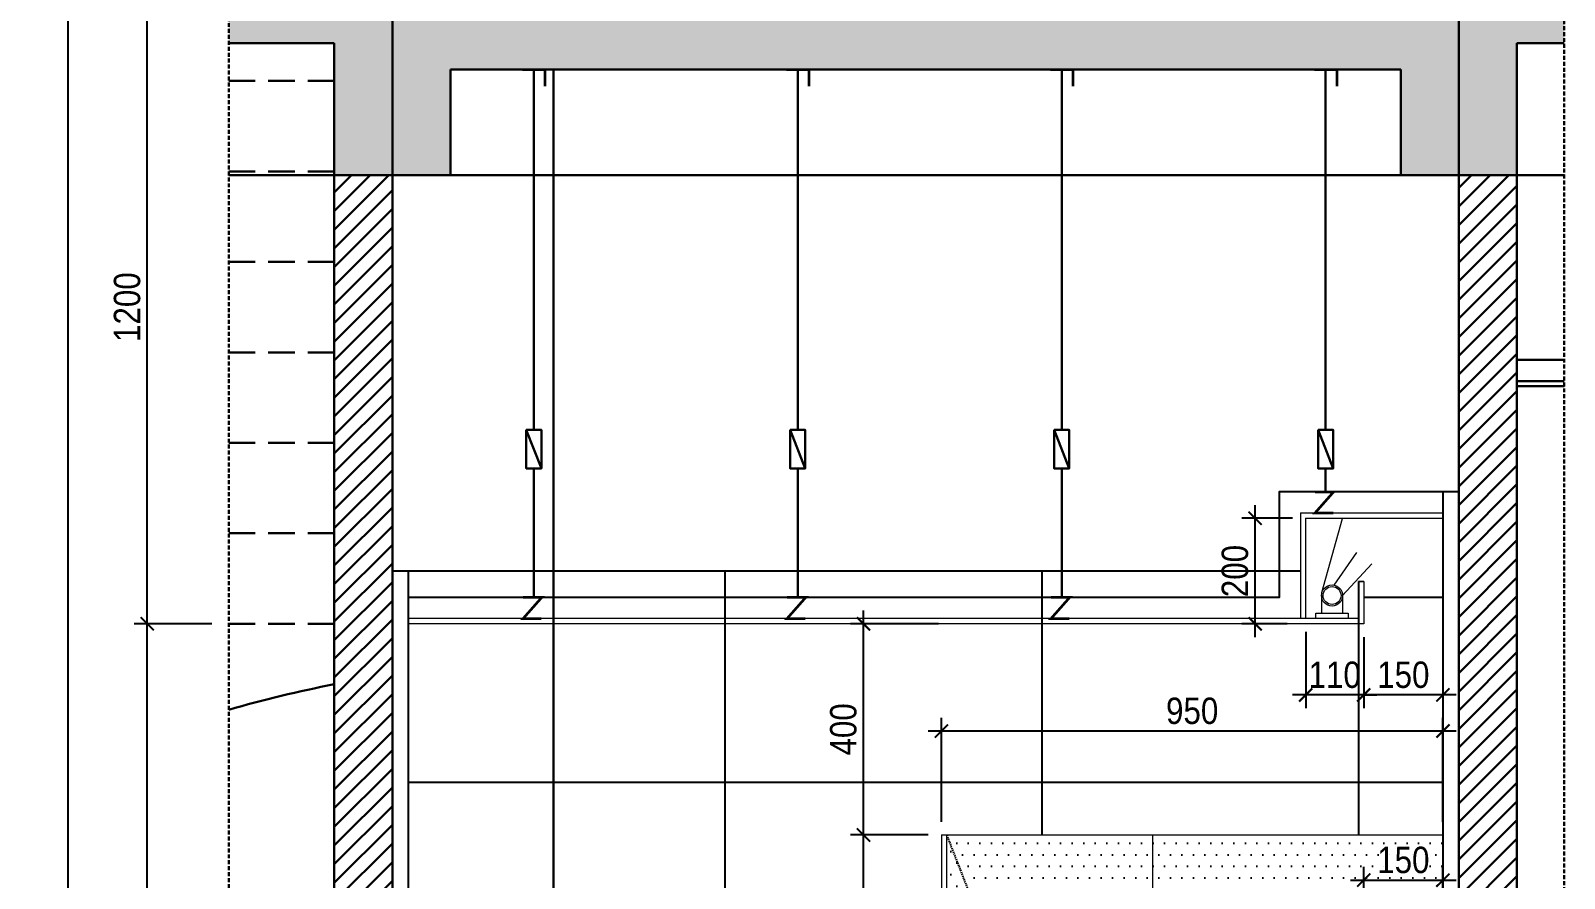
# Model space of a CAD drawing. Header units: millimetres. Extents: x -82962 to 19744, y -138000 to 4535.
# Drawn here: x -97 to 2808, y -51720 to -50114 of the extents above; entities that cross this region are included whole.
import ezdxf

# ---------------------------------------------------------------- set-up
doc = ezdxf.new("R2010")
doc.units = ezdxf.units.MM
doc.header["$LTSCALE"] = 1000
doc.header["$MEASUREMENT"] = 0
doc.header["$PDMODE"] = 3
doc.linetypes.add('HIDDEN', pattern=[0.375, 0.25, -0.125])
doc.layers.get('0').update_dxf_attribs({"lineweight": 30})
doc.layers.get('DEFPOINTS').update_dxf_attribs({"color": 4, "lineweight": 30})
for name, color, linetype in [('7', 7, 'Continuous'), ('net-vatlieu', 250, 'Continuous'), ('NETDUT', 8, 'Continuous')]:
    doc.layers.add(name, color=color, linetype=linetype)
for name, color, linetype, lineweight in [('DS_cua', 146, 'Continuous', 25), ('NET CAT', 11, 'Continuous', 5), ('NOITHAT', 156, 'Continuous', 5), ('THAY', 4, 'Continuous', 30)]:
    doc.layers.add(name, color=color, linetype=linetype, lineweight=lineweight)
doc.styles.add('ARIAL', font='arial.ttf', dxfattribs={"width": 0.85})
doc.dimstyles.new('DIM 1-100', dxfattribs={"dimscale": 0, "dimtxt": 2, "dimasz": 1, "dimexe": 1, "dimexo": 1, "dimgap": 0.5, "dimtad": 1, "dimdec": 4, "dimrnd": 1, "dimdsep": 46, "dimtxsty": 'ARIAL', "dimblk1": 'ARCHTICK', "dimblk2": 'ARCHTICK', "dimsah": 1, "dimcen": 2, "dimdle": 1, "dimclrd": 9, "dimclre": 9, "dimclrt": 1, "dimadec": 0, "dimazin": 0, "dimtfac": 1, "dimtdec": 4, "dimtix": 1, "dimtmove": 2, "dimatfit": 3, "dimldrblk": 'DOT', "dimfxl": 1, "dimtvp": 1, "dimtolj": 1, "dimarcsym": 0})

# ---------------------------------------------------------------- blocks, each defined once
blk = doc.blocks.new('WC-2')
at = {"layer": 'DS_cua', "ltscale": 0.2}
h = blk.add_hatch(dxfattribs=at)
h.set_pattern_fill('DOTS', color=256, scale=350, style=0)
h.set_pattern_definition([(0, (11883.607, -53637.674), (10.9375, 21.875), [0, -21.875])])
h.paths.add_polyline_path([(12273.6, -52637.7), (11883.6, -53637.7), (12273.6, -53637.7)], flags=17)
h.paths.add_polyline_path([(12273.6, -52637.7), (11883.6, -51637.7), (11883.6, -53637.7)])
h.paths.add_polyline_path([(11933.6, -52937.7), (11913.6, -52937.7), (11913.6, -52537.7), (11933.6, -52537.7)], flags=16)
h = blk.add_hatch(dxfattribs=at)
h.set_pattern_fill('DOTS', color=256, scale=350, style=0)
h.set_pattern_definition([(0, (11883.607, -52987.674), (10.9375, 21.875), [0, -21.875])])
h.paths.add_polyline_path([(12273.6, -51637.7), (11883.6, -51637.7), (12273.6, -52637.7)])
h.paths.add_polyline_path([(12673.6, -51787.7), (12693.6, -51787.7), (12823.6, -51787.7), (12823.6, -51637.7), (12273.6, -51637.7), (12273.6, -52987.7), (12323.8, -52987.7), (12323.8, -52837.7), (12343.8, -52837.7), (12773.6, -52837.7), (12778, -52837.7), (12767.9, -52821.9), (12737, -52814.3), (12734.1, -52817.2), (12722.9, -52813.5), (12723.2, -52810.9), (12720.8, -52810.3), (12723.8, -52804.4), (12728, -52802), (12737.2, -52802.8), (12771.4, -52805.8), (12774.6, -52805.6), (12777.1, -52803.6), (12778, -52800.5), (12777.9, -52797.3), (12775.4, -52791.6), (12769.6, -52789.2), (12733, -52788.6), (12730.1, -52788.8), (12730.7, -52784.9), (12809.8, -52783.3), (12811.1, -52811.3), (12823.6, -52810.9), (12823.6, -52687.7), (12693.6, -52687.7), (12673.6, -52687.7)])
at = {"layer": '7'}
blk.add_lwpolyline([(12553.6, -51137.7), (10863.6, -51137.7)], dxfattribs=at)
at = {"layer": 'NET CAT', "ltscale": 0.5}
for p, q in [((12553.6, -51027.7), (12823.6, -51027.7)), ((12553.6, -51027.7), (12553.6, -51227.7)), ((12563.6, -51037.7), (12823.6, -51037.7)), ((12563.6, -51037.7), (12563.6, -51227.7)), ((12663.6, -51157.7), (12673.6, -51157.7))]:
    blk.add_line(p, q, dxfattribs=at)
for points in [[(12673.6, -51157.7), (12673.6, -51237.7), (10863.6, -51237.7)], [(12663.6, -51157.7), (12663.6, -51227.7), (10863.6, -51227.7)], [(12673.6, -51157.7), (12663.6, -51157.7)]]:
    blk.add_lwpolyline(points, dxfattribs=at)
for radius in [20, 17]:
    blk.add_circle((12613.6, -51184.1), radius, dxfattribs=at)
at = {"layer": 'net-vatlieu', "ltscale": 0.2}
for p, q in [((10863.6, -51137.7), (10863.6, -53637.7)), ((11463.6, -51137.7), (11463.6, -52892.7)), ((12063.6, -51137.7), (12063.6, -51637.7)), ((12663.6, -51157.7), (12663.6, -51637.7))]:
    blk.add_line(p, q, dxfattribs=at)
for points in [[(12823.6, -50987.7), (12513.6, -50987.7), (12513.6, -51187.7), (10863.6, -51187.7)], [(12823.6, -50987.7), (12823.6, -53637.7)], [(12853.6, -50987.7), (12823.6, -50987.7)], [(10863.6, -51137.7), (10833.6, -51137.7)], [(12823.6, -51187.7), (12673.6, -51187.7)], [(10863.6, -51537.7), (12823.6, -51537.7)]]:
    blk.add_lwpolyline(points, dxfattribs=at)
at = {"layer": 'NETDUT', "linetype": 'HIDDEN', "ltscale": 0.01}
blk.add_lwpolyline([(11883.6, -51637.7), (12273.6, -52637.7), (11883.6, -53637.7)], dxfattribs=at)
at = {"layer": 'NOITHAT', "ltscale": 0.2}
for p, q in [((12593.6, -51184.1), (12593.6, -51217.7)), ((12633.6, -51184.1), (12633.6, -51217.7))]:
    blk.add_line(p, q, dxfattribs=at)
at = {"layer": 'NOITHAT'}
for p, q in [((11873.6, -51637.7), (11873.6, -53637.7)), ((11883.6, -51637.7), (11883.6, -53637.7)), ((12273.6, -51637.7), (12273.6, -53637.7))]:
    blk.add_line(p, q, dxfattribs=at)
at = {"layer": 'NOITHAT', "ltscale": 0.2}
for points in [[(12594.4, -51178.4), (12633.4, -51038.4)], [(12617.7, -51164.6), (12660.7, -51102.5)], [(12633.6, -51184.1), (12688.9, -51124.1)]]:
    blk.add_lwpolyline(points, dxfattribs=at)
blk.add_lwpolyline([(12582.9, -51217.7), (12644.3, -51217.7), (12644.3, -51227.7), (12582.9, -51227.7)], close=True, dxfattribs=at)
at = {"layer": 'NOITHAT'}
blk.add_lwpolyline([(11873.6, -51637.7), (12823.6, -51637.7)], dxfattribs=at)
blk = doc.blocks.new('_ARCHTICK')
at = {"color": 0, "linetype": 'ByBlock', "const_width": 0.15}
blk.add_lwpolyline([(-0.5, -0.5), (0.5, 0.5)], dxfattribs=at)
blk = doc.blocks.new('*D487')
at = {"layer": 'DEFPOINTS', "color": 0, "ltscale": 0.2, "transparency": 16777216}
for p in [(123.8, -51237.7), (270.9, -51237.7), (270.9, -53637.7)]:
    blk.add_point(p, dxfattribs=at)
at = {"layer": 'THAY', "color": 9, "lineweight": -2, "ltscale": 0.2, "transparency": 16777216}
for p, q in [((123.8, -53662.7), (123.8, -51212.7)), ((245.9, -51237.7), (98.8, -51237.7)), ((245.9, -53637.7), (98.8, -53637.7))]:
    blk.add_line(p, q, dxfattribs=at)
at = {"layer": 'THAY', "color": 9, "lineweight": -2, "ltscale": 0.2, "transparency": 16777216, "xscale": 25, "yscale": 25, "zscale": 25}
for p, rotation in [((123.8, -51237.7), 90), ((123.8, -53637.7), 270)]:
    blk.add_blockref('_ARCHTICK', p, dxfattribs=dict(at, rotation=rotation))
at = {"layer": 'THAY', "color": 1, "ltscale": 0.2, "transparency": 16777216, "insert": (85.8, -52437.7), "char_height": 50, "attachment_point": 5, "rotation": 90, "style": 'ARIAL'}
blk.add_mtext('\\A1;2400', dxfattribs=at)
blk = doc.blocks.new('_DOT')
at = {"color": 0, "linetype": 'ByBlock', "ltscale": 10}
blk.add_line((-0.5, 0), (-1, 0), dxfattribs=at)
at = {"color": 0, "linetype": 'ByBlock', "ltscale": 10, "const_width": 0.5}
blk.add_lwpolyline([(-0.25, 0, 1), (0.25, 0, 1)], format="xyb", close=True, dxfattribs=at)
blk = doc.blocks.new('*D488')
at = {"layer": 'DEFPOINTS', "color": 0, "ltscale": 0.2, "transparency": 16777216}
for p in [(123.8, -50037.7), (270.9, -50037.7), (270.9, -51237.7)]:
    blk.add_point(p, dxfattribs=at)
at = {"layer": 'THAY', "color": 9, "lineweight": -2, "ltscale": 0.2, "transparency": 16777216}
for p, q in [((123.8, -51262.7), (123.8, -50012.7)), ((245.9, -50037.7), (98.8, -50037.7)), ((245.9, -51237.7), (98.8, -51237.7))]:
    blk.add_line(p, q, dxfattribs=at)
at = {"layer": 'THAY', "color": 9, "lineweight": -2, "ltscale": 0.2, "transparency": 16777216, "xscale": 25, "yscale": 25, "zscale": 25}
for p, rotation in [((123.8, -50037.7), 90), ((123.8, -51237.7), 270)]:
    blk.add_blockref('_ARCHTICK', p, dxfattribs=dict(at, rotation=rotation))
at = {"layer": 'THAY', "color": 1, "ltscale": 0.2, "transparency": 16777216, "insert": (85.8, -50637.7), "char_height": 50, "attachment_point": 5, "rotation": 90, "style": 'ARIAL'}
blk.add_mtext('\\A1;1200', dxfattribs=at)
blk = doc.blocks.new('*D491')
at = {"layer": 'DEFPOINTS', "color": 0, "ltscale": 0.2, "transparency": 16777216}
for p in [(-26.2, -50037.7), (270.9, -50037.7), (270.9, -53637.7)]:
    blk.add_point(p, dxfattribs=at)
at = {"layer": 'THAY', "color": 9, "lineweight": -2, "ltscale": 0.2, "transparency": 16777216}
for p, q in [((-26.2, -53662.7), (-26.2, -50012.7)), ((245.9, -50037.7), (-51.2, -50037.7)), ((245.9, -53637.7), (-51.2, -53637.7))]:
    blk.add_line(p, q, dxfattribs=at)
at = {"layer": 'THAY', "color": 9, "lineweight": -2, "ltscale": 0.2, "transparency": 16777216, "xscale": 25, "yscale": 25, "zscale": 25}
for p, rotation in [((-26.2, -50037.7), 90), ((-26.2, -53637.7), 270)]:
    blk.add_blockref('_ARCHTICK', p, dxfattribs=dict(at, rotation=rotation))
at = {"layer": 'THAY', "color": 1, "ltscale": 0.2, "transparency": 16777216, "insert": (-64.2, -51837.7), "char_height": 50, "attachment_point": 5, "rotation": 90, "style": 'ARIAL'}
blk.add_mtext('\\A1;3600', dxfattribs=at)
blk = doc.blocks.new('*D493')
at = {"layer": 'DEFPOINTS', "color": 0, "ltscale": 0.2, "transparency": 16777216}
for p in [(1480.6, -51637.7), (1628.1, -51637.7), (1628.1, -53637.7)]:
    blk.add_point(p, dxfattribs=at)
at = {"layer": 'THAY', "color": 9, "lineweight": -2, "ltscale": 0.2, "transparency": 16777216}
for p, q in [((1480.6, -53662.7), (1480.6, -51612.7)), ((1603.1, -51637.7), (1455.6, -51637.7)), ((1603.1, -53637.7), (1455.6, -53637.7))]:
    blk.add_line(p, q, dxfattribs=at)
at = {"layer": 'THAY', "color": 9, "lineweight": -2, "ltscale": 0.2, "transparency": 16777216, "xscale": 25, "yscale": 25, "zscale": 25}
for p, rotation in [((1480.6, -51637.7), 90), ((1480.6, -53637.7), 270)]:
    blk.add_blockref('_ARCHTICK', p, dxfattribs=dict(at, rotation=rotation))
at = {"layer": 'THAY', "color": 1, "ltscale": 0.2, "transparency": 16777216, "insert": (1442.5, -52637.7), "char_height": 50, "attachment_point": 5, "rotation": 90, "style": 'ARIAL'}
blk.add_mtext('\\A1;2000', dxfattribs=at)
blk = doc.blocks.new('*D494')
at = {"layer": 'DEFPOINTS', "color": 0, "ltscale": 0.2, "transparency": 16777216}
for p in [(1480.6, -51237.7), (1647.5, -51237.7), (1628.1, -51637.7)]:
    blk.add_point(p, dxfattribs=at)
at = {"layer": 'THAY', "color": 9, "lineweight": -2, "ltscale": 0.2, "transparency": 16777216}
for p, q in [((1480.6, -51662.7), (1480.6, -51212.7)), ((1622.5, -51237.7), (1455.6, -51237.7)), ((1603.1, -51637.7), (1455.6, -51637.7))]:
    blk.add_line(p, q, dxfattribs=at)
at = {"layer": 'THAY', "color": 9, "lineweight": -2, "ltscale": 0.2, "transparency": 16777216, "xscale": 25, "yscale": 25, "zscale": 25}
for p, rotation in [((1480.6, -51237.7), 90), ((1480.6, -51637.7), 270)]:
    blk.add_blockref('_ARCHTICK', p, dxfattribs=dict(at, rotation=rotation))
at = {"layer": 'THAY', "color": 1, "ltscale": 0.2, "transparency": 16777216, "insert": (1442.5, -51437.7), "char_height": 50, "attachment_point": 5, "rotation": 90, "style": 'ARIAL'}
blk.add_mtext('\\A1;400', dxfattribs=at)
blk = doc.blocks.new('*D495')
at = {"layer": 'DEFPOINTS', "color": 0, "ltscale": 0.2, "transparency": 16777216}
for p in [(2428.1, -51237.7), (2578.1, -51237.7), (2428.1, -51372.5)]:
    blk.add_point(p, dxfattribs=at)
at = {"layer": 'THAY', "color": 9, "lineweight": -2, "ltscale": 0.2, "transparency": 16777216}
for p, q in [((2428.1, -51262.7), (2428.1, -51397.5)), ((2578.1, -51262.7), (2578.1, -51397.5)), ((2603.1, -51372.5), (2403.1, -51372.5))]:
    blk.add_line(p, q, dxfattribs=at)
at = {"layer": 'THAY', "color": 9, "lineweight": -2, "ltscale": 0.2, "transparency": 16777216, "xscale": 25, "yscale": 25, "zscale": 25, "rotation": 180}
blk.add_blockref('_ARCHTICK', (2428.1, -51372.5), dxfattribs=at)
at = {"layer": 'THAY', "color": 9, "lineweight": -2, "ltscale": 0.2, "transparency": 16777216, "xscale": 25, "yscale": 25, "zscale": 25}
blk.add_blockref('_ARCHTICK', (2578.1, -51372.5), dxfattribs=at)
at = {"layer": 'THAY', "color": 1, "ltscale": 0.2, "transparency": 16777216, "insert": (2503.1, -51334.5), "char_height": 50, "attachment_point": 5, "style": 'ARIAL'}
blk.add_mtext('\\A1;150', dxfattribs=at)
blk = doc.blocks.new('*D496')
at = {"layer": 'DEFPOINTS', "color": 0, "ltscale": 0.2, "transparency": 16777216}
for p in [(2318.1, -51227.7), (2428.1, -51237.7), (2318.1, -51372.5)]:
    blk.add_point(p, dxfattribs=at)
at = {"layer": 'THAY', "color": 9, "lineweight": -2, "ltscale": 0.2, "transparency": 16777216}
for p, q in [((2318.1, -51252.7), (2318.1, -51397.5)), ((2428.1, -51262.7), (2428.1, -51397.5)), ((2318.1, -51372.5), (2293.1, -51372.5)), ((2428.1, -51372.5), (2318.1, -51372.5)), ((2428.1, -51372.5), (2453.1, -51372.5))]:
    blk.add_line(p, q, dxfattribs=at)
at = {"layer": 'THAY', "color": 9, "lineweight": -2, "ltscale": 0.2, "transparency": 16777216, "xscale": 25, "yscale": 25, "zscale": 25}
blk.add_blockref('_ARCHTICK', (2318.1, -51372.5), dxfattribs=at)
at = {"layer": 'THAY', "color": 9, "lineweight": -2, "ltscale": 0.2, "transparency": 16777216, "xscale": 25, "yscale": 25, "zscale": 25, "rotation": 180}
blk.add_blockref('_ARCHTICK', (2428.1, -51372.5), dxfattribs=at)
at = {"layer": 'THAY', "color": 1, "ltscale": 0.2, "transparency": 16777216, "insert": (2373.1, -51334.5), "char_height": 50, "attachment_point": 5, "style": 'ARIAL'}
blk.add_mtext('\\A1;110', dxfattribs=at)
blk = doc.blocks.new('*D497')
at = {"layer": 'DEFPOINTS', "color": 0, "ltscale": 0.2, "transparency": 16777216}
for p in [(2578.1, -51723.3), (2428.1, -51787.7), (2578.1, -51787.7)]:
    blk.add_point(p, dxfattribs=at)
at = {"layer": 'THAY', "color": 9, "lineweight": -2, "ltscale": 0.2, "transparency": 16777216}
for p, q in [((2428.1, -51762.7), (2428.1, -51698.3)), ((2578.1, -51762.7), (2578.1, -51698.3)), ((2403.1, -51723.3), (2603.1, -51723.3))]:
    blk.add_line(p, q, dxfattribs=at)
at = {"layer": 'THAY', "color": 9, "lineweight": -2, "ltscale": 0.2, "transparency": 16777216, "xscale": 25, "yscale": 25, "zscale": 25, "rotation": 180}
blk.add_blockref('_ARCHTICK', (2428.1, -51723.3), dxfattribs=at)
at = {"layer": 'THAY', "color": 9, "lineweight": -2, "ltscale": 0.2, "transparency": 16777216, "xscale": 25, "yscale": 25, "zscale": 25}
blk.add_blockref('_ARCHTICK', (2578.1, -51723.3), dxfattribs=at)
at = {"layer": 'THAY', "color": 1, "ltscale": 0.2, "transparency": 16777216, "insert": (2503.1, -51685.3), "char_height": 50, "attachment_point": 5, "style": 'ARIAL'}
blk.add_mtext('\\A1;150', dxfattribs=at)
blk = doc.blocks.new('*D498')
at = {"layer": 'DEFPOINTS', "color": 0, "ltscale": 0.2, "transparency": 16777216}
for p in [(1628.1, -51440.8), (1628.1, -51637.7), (2578.1, -51637.7)]:
    blk.add_point(p, dxfattribs=at)
at = {"layer": 'THAY', "color": 9, "lineweight": -2, "ltscale": 0.2, "transparency": 16777216}
for p, q in [((1628.1, -51612.7), (1628.1, -51415.8)), ((2578.1, -51612.7), (2578.1, -51415.8)), ((2603.1, -51440.8), (1603.1, -51440.8))]:
    blk.add_line(p, q, dxfattribs=at)
at = {"layer": 'THAY', "color": 9, "lineweight": -2, "ltscale": 0.2, "transparency": 16777216, "xscale": 25, "yscale": 25, "zscale": 25, "rotation": 180}
blk.add_blockref('_ARCHTICK', (1628.1, -51440.8), dxfattribs=at)
at = {"layer": 'THAY', "color": 9, "lineweight": -2, "ltscale": 0.2, "transparency": 16777216, "xscale": 25, "yscale": 25, "zscale": 25}
blk.add_blockref('_ARCHTICK', (2578.1, -51440.8), dxfattribs=at)
at = {"layer": 'THAY', "color": 1, "ltscale": 0.2, "transparency": 16777216, "insert": (2103.1, -51402.8), "char_height": 50, "attachment_point": 5, "style": 'ARIAL'}
blk.add_mtext('\\A1;950', dxfattribs=at)
blk = doc.blocks.new('*D661')
at = {"layer": 'DEFPOINTS', "color": 0, "ltscale": 0.2, "transparency": 16777216}
for p in [(2222.4, -51037.7), (2318.1, -51037.7), (2308.1, -51237.7)]:
    blk.add_point(p, dxfattribs=at)
at = {"layer": 'THAY', "color": 9, "lineweight": -2, "ltscale": 0.2, "transparency": 16777216}
for p, q in [((2222.4, -51262.7), (2222.4, -51012.7)), ((2293.1, -51037.7), (2197.4, -51037.7)), ((2283.1, -51237.7), (2197.4, -51237.7))]:
    blk.add_line(p, q, dxfattribs=at)
at = {"layer": 'THAY', "color": 9, "lineweight": -2, "ltscale": 0.2, "transparency": 16777216, "xscale": 25.00000000000003, "yscale": 25.00000000000003, "zscale": 25.00000000000003}
for p, rotation in [((2222.4, -51037.7), 90), ((2222.4, -51237.7), 270)]:
    blk.add_blockref('_ARCHTICK', p, dxfattribs=dict(at, rotation=rotation))
at = {"layer": 'THAY', "color": 1, "ltscale": 0.2, "transparency": 16777216, "insert": (2184.3, -51137.7), "char_height": 50, "attachment_point": 5, "rotation": 90, "style": 'ARIAL'}
blk.add_mtext('\\A1;200', dxfattribs=at)

msp = doc.modelspace()

# ---------------------------------------------------------------- hatches: boundary and pattern name
at = {"layer": 'THAY', "ltscale": 0.2}
h = msp.add_hatch(dxfattribs=at)
h.set_pattern_fill('ANSI31', color=256, scale=200, style=0, double=1)
h.set_pattern_definition([(45, (478.055, -53637.674), (-17.67767, 17.67767), [])])
h.paths.add_polyline_path([(588.05468, -47087.67356), (478.05468, -47087.67356), (478.05468, -50037.67356), (588.05468, -50037.67356)])
h.paths.add_polyline_path([(2718.05468, -46544.46469), (2608.05468, -46544.46469), (2608.05468, -46737.67356), (2718.05468, -46737.67356)])
h.paths.add_polyline_path([(588.05468, -46544.46469), (478.05468, -46544.46469), (478.05468, -46737.67356), (588.05468, -46737.67356)])
h.paths.add_polyline_path([(588.05468, -50387.67356), (478.05468, -50387.67356), (478.05468, -53637.67356), (588.05468, -53637.67356)])
h.paths.add_polyline_path([(2718.05468, -50387.67356), (2608.05468, -50387.67356), (2608.05468, -53637.67356), (2718.05468, -53637.67356)])
h.paths.add_polyline_path([(2718.05468, -47087.67356), (2608.05468, -47087.67356), (2608.05468, -50037.67356), (2718.05468, -50037.67356)])
at = {"layer": 'THAY', "linetype": 'Continuous'}
h = msp.add_hatch(color=256, dxfattribs=at)
h.paths.add_polyline_path([(2808.05468, -46787.67356), (2718.05468, -46787.67356), (2718.05468, -46737.67356), (2608.05468, -46737.67356), (2608.05468, -47087.67356), (2718.05468, -47087.67356), (2718.05468, -46887.67356), (2808.05468, -46887.67356)])
h.paths.add_polyline_path([(2608.05468, -46737.67356), (2498.05468, -46737.67356), (2498.05468, -46787.67356), (698.05468, -46787.67356), (698.05468, -46737.67356), (588.05468, -46737.67356), (588.05468, -47087.67356), (698.05468, -47087.67356), (698.05468, -46887.67356), (2498.05468, -46887.67356), (2498.05468, -47087.67356), (2608.05468, -47087.67356)])
h.paths.add_polyline_path([(588.05468, -46737.67356), (278.05468, -46737.67356), (278.05468, -46837.67356), (478.05468, -46837.67356), (478.05468, -47087.67356), (588.05468, -47087.67356)])
h.paths.add_polyline_path([(2808.05468, -50037.67356), (2498.05468, -50037.67356), (2498.05468, -50087.67356), (698.05468, -50087.67356), (698.05468, -50037.67356), (278.05468, -50037.67356), (278.05468, -50137.67356), (478.05468, -50137.67356), (478.05468, -50387.67356), (698.05468, -50387.67356), (698.05468, -50187.67356), (2498.05468, -50187.67356), (2498.05468, -50387.67356), (2608.05468, -50387.67356), (2718.05468, -50387.67356), (2718.05468, -50137.67356), (2808.05468, -50137.67356)])
h.paths.add_polyline_path([(2718.05468, -53637.67356), (2608.05468, -53637.67356), (2608.05468, -53987.67356), (2718.05468, -53987.67356)])
h.paths.add_polyline_path([(2608.05468, -53637.67356), (2498.05468, -53637.67356), (2498.05468, -53887.67356), (698.05468, -53887.67356), (698.05468, -53637.67356), (588.05468, -53637.67356), (588.05468, -53987.67356), (2608.05468, -53987.67356)])
h.paths.add_polyline_path([(588.05468, -53637.67356), (278.05468, -53637.67356), (278.05468, -53737.67356), (478.05468, -53737.67356), (478.05468, -53987.67356), (588.05468, -53987.67356)])
h.paths.add_polyline_path([(2808.05468, -53637.67356), (2718.05468, -53637.67356), (2718.05468, -53737.67356), (2808.05468, -53737.67356)])

# ---------------------------------------------------------------- linework, layer by layer
at = {"layer": 'THAY', "ltscale": 0.01}
for p, q in [((588.05468, -54117.85095), (588.05468, -46544.46469)), ((2608.05468, -54117.85095), (2608.05468, -46544.46469))]:
    msp.add_line(p, q, dxfattribs=at)
at = {"layer": 'THAY', "ltscale": 0.5}
for p, q in [((2718.05468, -50387.67356), (2718.05468, -50137.67356)), ((2498.05468, -50187.67356), (2498.05468, -50387.67356)), ((2498.05468, -50387.67356), (2718.05468, -50387.67356))]:
    msp.add_line(p, q, dxfattribs=at)
at = {"layer": 'THAY'}
for p, q in [((893.05468, -50187.67356), (893.05468, -53637.67356)), ((278.05468, -50387.67356), (478.05468, -50387.67356)), ((698.05468, -50387.67356), (2498.05468, -50387.67356)), ((2718.05468, -50387.67356), (2808.05468, -50387.67356))]:
    msp.add_line(p, q, dxfattribs=at)
at = {"layer": 'THAY', "linetype": 'HIDDEN', "ltscale": 0.2}
for p, q in [((278.05468, -50209.10213), (478.05468, -50209.10213)), ((278.05468, -50380.5307), (478.05468, -50380.5307)), ((278.05468, -50551.95928), (478.05468, -50551.95928)), ((278.05468, -50723.38785), (478.05468, -50723.38785)), ((278.05468, -50894.81642), (478.05468, -50894.81642)), ((278.05468, -51066.24499), (478.05468, -51066.24499)), ((278.05468, -51237.67356), (478.05468, -51237.67356))]:
    msp.add_line(p, q, dxfattribs=at)
at = {"layer": 'THAY', "linetype": 'Continuous'}
for p, q in [((478.05468, -50387.67356), (478.05468, -53637.67356)), ((588.05468, -50387.67356), (588.05468, -53637.67356))]:
    msp.add_line(p, q, dxfattribs=at)
at = {"layer": 'THAY', "ltscale": 0.2}
for p, q in [((841.59275, -50870.33919), (870.30557, -50943.27335)), ((1341.59275, -50870.33919), (1370.30557, -50943.27335)), ((1841.59275, -50870.33919), (1870.30557, -50943.27335)), ((2341.59275, -50870.33919), (2370.30557, -50943.27335))]:
    msp.add_line(p, q, dxfattribs=at)
at = {"layer": 'THAY', "linetype": 'HIDDEN', "ltscale": 0.03}
msp.add_lwpolyline([(2808.05468, -46544.46469), (278.05468, -46544.46469), (278.05468, -54117.85095), (2808.05468, -54117.85095)], close=True, dxfattribs=at)
at = {"layer": 'THAY', "ltscale": 0.5}
for points in [[(278.05468, -50137.67356), (478.05468, -50137.67356)], [(478.05468, -50137.67356), (478.05468, -50387.67356), (698.05468, -50387.67356), (698.05468, -50187.67356)], [(2718.05468, -50137.67356), (2808.05468, -50137.67356)], [(698.05468, -50187.67356), (2498.05468, -50187.67356)], [(2718.05468, -50787.67356), (2808.05468, -50787.67356)]]:
    msp.add_lwpolyline(points, dxfattribs=at)
at = {"layer": 'THAY', "ltscale": 0.2, "const_width": 5}
for points in [[(834.5827, -50187.67356), (877.31562, -50187.67356), (877.31562, -50219.52228)], [(1334.5827, -50187.67356), (1377.31562, -50187.67356), (1377.31562, -50219.52228)], [(1834.5827, -50187.67356), (1877.31562, -50187.67356), (1877.31562, -50219.52228)], [(2334.5827, -50187.67356), (2377.31562, -50187.67356), (2377.31562, -50219.52228)], [(2335.80599, -50987.67356), (2371.08692, -50987.67356), (2335.80599, -51027.67356), (2370.31972, -51027.67356)], [(835.80599, -51187.67356), (871.08692, -51187.67356), (835.80599, -51227.67356), (870.31972, -51227.67356)], [(1335.80599, -51187.67356), (1371.08692, -51187.67356), (1335.80599, -51227.67356), (1370.31972, -51227.67356)], [(1835.80599, -51187.67356), (1871.08692, -51187.67356), (1835.80599, -51227.67356), (1870.31972, -51227.67356)]]:
    msp.add_lwpolyline(points, dxfattribs=at)
at = {"layer": 'THAY', "ltscale": 0.2}
for points in [[(855.94916, -50187.67356), (855.94916, -50870.33919)], [(1355.94916, -50187.67356), (1355.94916, -50870.33919)], [(1855.94916, -50187.67356), (1855.94916, -50870.33919)], [(2355.94916, -50187.67356), (2355.94916, -50870.33919)], [(2718.05468, -50737.67356), (2808.05468, -50737.67356)], [(2718.05468, -50777.67356), (2808.05468, -50777.67356)], [(855.94916, -50943.27335), (855.94916, -51187.67356)], [(1355.94916, -50943.27335), (1355.94916, -51187.67356)], [(1855.94916, -50943.27335), (1855.94916, -51187.67356)], [(2355.94916, -50943.27335), (2355.94916, -50987.67356)]]:
    msp.add_lwpolyline(points, dxfattribs=at)
for points in [[(478.05468, -50387.67356), (588.05468, -50387.67356), (588.05468, -53637.67356), (478.05468, -53637.67356)], [(841.59275, -50870.33919), (870.30557, -50870.33919), (870.30557, -50943.27335), (841.59275, -50943.27335)], [(1341.59275, -50870.33919), (1370.30557, -50870.33919), (1370.30557, -50943.27335), (1341.59275, -50943.27335)], [(1841.59275, -50870.33919), (1870.30557, -50870.33919), (1870.30557, -50943.27335), (1841.59275, -50943.27335)], [(2341.59275, -50870.33919), (2370.30557, -50870.33919), (2370.30557, -50943.27335), (2341.59275, -50943.27335)]]:
    msp.add_lwpolyline(points, close=True, dxfattribs=at)
at = {"layer": 'THAY', "linetype": 'Continuous'}
msp.add_lwpolyline([(2608.05468, -53637.67356), (2718.05468, -53637.67356), (2718.05468, -50387.67356), (2608.05468, -50387.67356)], close=True, dxfattribs=at)
at = {"layer": 'THAY'}
msp.add_arc((919.00838, -53624.3453), 2314.41383, 100.98342428, 106.07765719, dxfattribs=at)

# ---------------------------------------------------------------- block references
msp.add_blockref('WC-2', (-10245.55201, 0), dxfattribs=at)

# ---------------------------------------------------------------- dimensions: what is measured, and where the dimension line sits
at = {"layer": 'THAY', "ltscale": 0.2}
for base, p1, p2, picture, middle in [((-26.18937, -50037.67356), (270.93265, -53637.67356), (270.93265, -50037.67356), '*D491', (-64.23507, -51837.67356)), ((123.81063, -50037.67356), (270.93265, -51237.67356), (270.93265, -50037.67356), '*D488', (85.78198, -50637.67356)), ((2222.35823, -51037.67356), (2308.05468, -51237.67356), (2318.05468, -51037.67356), '*D661', (2184.32958, -51137.67356)), ((123.81063, -51237.67356), (270.93265, -53637.67356), (270.93265, -51237.67356), '*D487', (85.78198, -52437.67356)), ((1480.56178, -51237.67356), (1628.05468, -51637.67356), (1647.49839, -51237.67356), '*D494', (1442.53313, -51437.67356)), ((1480.56178, -51637.67356), (1628.05468, -53637.67356), (1628.05468, -51637.67356), '*D493', (1442.53313, -52637.67356))]:
    dim = msp.add_linear_dim(base=base, p1=p1, p2=p2, angle=90, dimstyle='DIM 1-100', override={"dimscale": 25}, dxfattribs=at)
    dim.commit()
    dim.dimension.update_dxf_attribs({"geometry": picture, "text_midpoint": middle})
for base, p1, p2, picture, middle in [((2318.05468, -51372.48805), (2428.05468, -51237.67356), (2318.05468, -51227.67356), '*D496', (2373.05468, -51334.4594)), ((2428.05468, -51372.48805), (2578.05468, -51237.67356), (2428.05468, -51237.67356), '*D495', (2503.05468, -51334.4594)), ((1628.05468, -51440.84356), (2578.05468, -51637.67356), (1628.05468, -51637.67356), '*D498', (2103.05468, -51402.81491)), ((2578.05468, -51723.29661), (2428.05468, -51787.67356), (2578.05468, -51787.67356), '*D497', (2503.05468, -51685.26796))]:
    dim = msp.add_linear_dim(base=base, p1=p1, p2=p2, dimstyle='DIM 1-100', override={"dimscale": 25}, dxfattribs=at)
    dim.commit()
    dim.dimension.update_dxf_attribs({"geometry": picture, "text_midpoint": middle})

doc.saveas('drawing.dxf')
